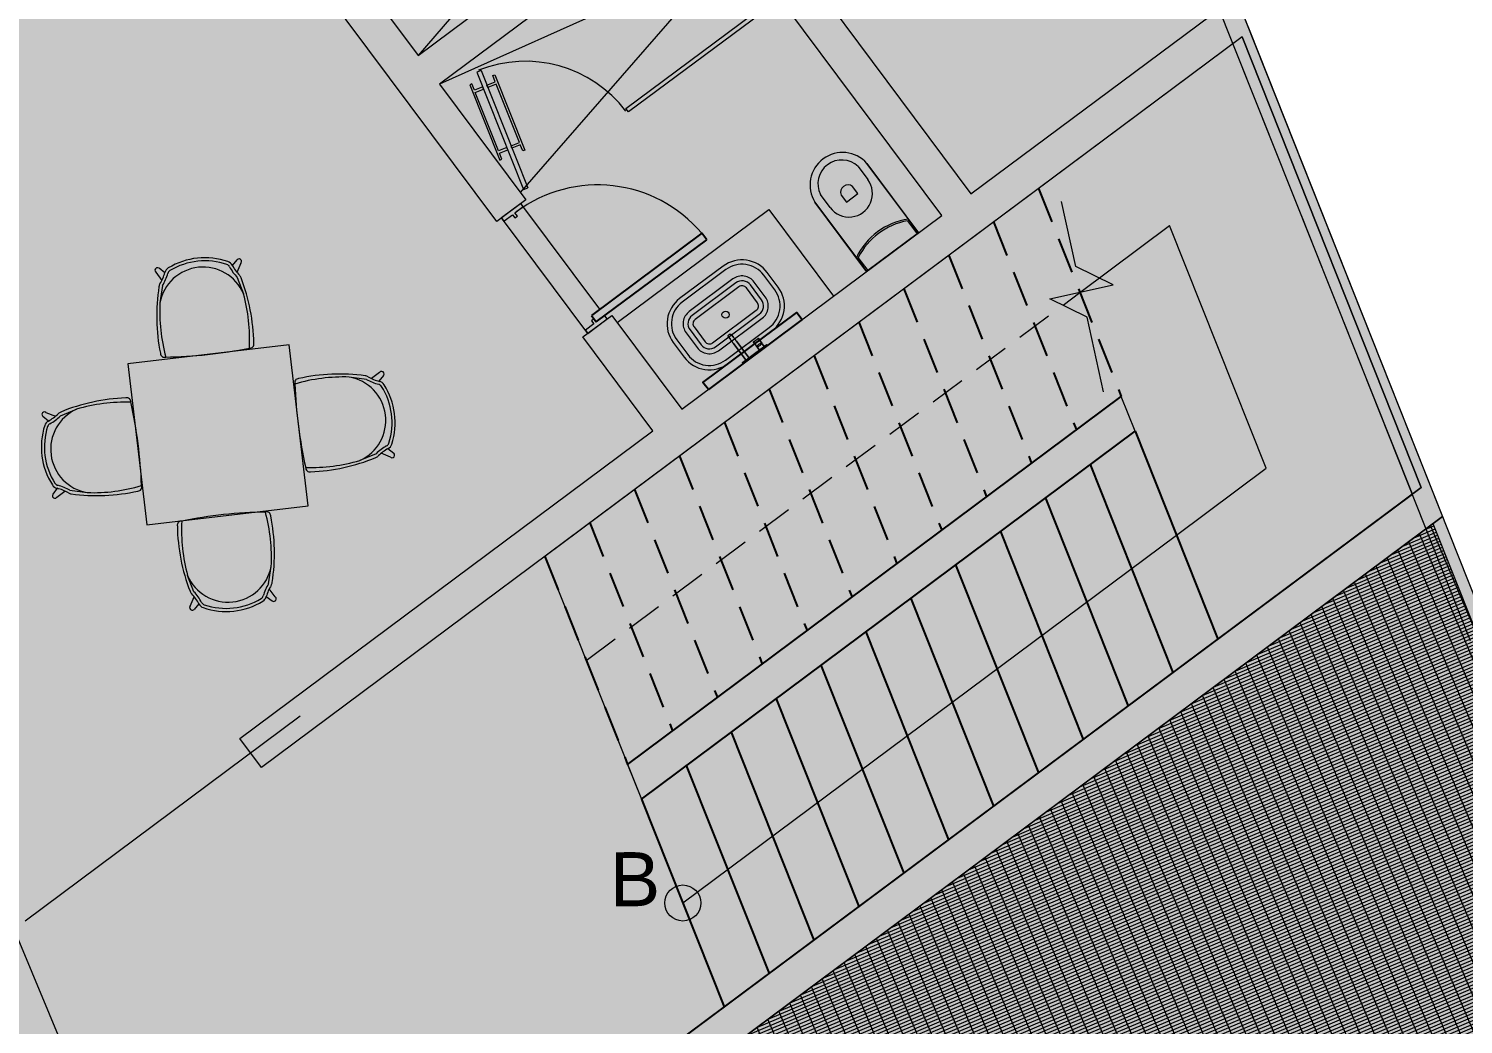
# Model space of a CAD drawing. Header units: metres. Extents: x -466 to 1322, y -1072 to 50.
# Drawn here: x 844.05 to 852.01, y -179.29 to -173.76 of the extents above; entities that cross this region are included whole.
import ezdxf

# ---------------------------------------------------------------- set-up
doc = ezdxf.new("R2010")
doc.units = ezdxf.units.M
for name, pattern in [('B1 P BAJA$0$HIDDEN', [9.525, 6.35, -3.175]), ('CENTER2', [28.575, 19.05, -3.175, 3.175, -3.175]), ('HIDDEN', [9.525, 6.35, -3.175]), ('OCULTA2', [0.3, 0.2, -0.1])]:
    doc.linetypes.add(name, pattern=pattern)
for name, color, linetype, lineweight in [('A - CANCEL', 2, 'Continuous', 0), ('A - Hatch muros', 4, 'Continuous', 0), ('A - MURO BAJO', 2, 'Continuous', 0), ('A - PISO', 1, 'Continuous', 0), ('A - PROY', 250, 'B1 P BAJA$0$HIDDEN', 0), ('A-ACCESORIOS DE BAÑO', 6, 'Continuous', 0), ('A-DOOR', 2, 'Continuous', 9), ('A-EJES', 61, 'CENTER2', 0), ('A-Fixt', 122, 'Continuous', 5), ('A-MUEBLES', 5, 'Continuous', 0), ('A-MURO INT', 4, 'Continuous', 0), ('S-STRS-ANNO', 30, 'Continuous', 9)]:
    doc.layers.add(name, color=color, linetype=linetype, lineweight=lineweight)
for name, color, linetype in [('A-MIRROR', 8, 'Continuous'), ('A-PUERTA', 2, 'Continuous'), ('AKU_Escalera', 5, 'Continuous')]:
    doc.layers.add(name, color=color, linetype=linetype)
doc.layers.add('Hatch escaleras', color=7, linetype='Continuous', lineweight=0, true_color=0x78372d)
doc.layers.add('Hatch Exterior', color=7, linetype='Continuous', lineweight=0, true_color=0xa99b89)
doc.layers.add('Hatch fondo', color=254, linetype='Continuous', lineweight=0, transparency=0.5)
doc.styles.get("Standard").update_dxf_attribs({"font": 'arial.ttf'})

# ---------------------------------------------------------------- blocks, each defined once
blk = doc.blocks.new('monomando powder room')
at = {"layer": 'A-ACCESORIOS DE BAÑO'}
for p, q in [((-98.7727, -159.2227), (-98.7727, -159.2225)), ((-98.7667, -159.2225), (-98.7727, -159.2225)), ((-98.7727, -159.2225), (-98.7667, -159.2225)), ((-98.7727, -159.2233), (-98.7727, -159.2227)), ((-98.7727, -159.2243), (-98.7727, -159.2233)), ((-98.7727, -159.2255), (-98.7727, -159.2243)), ((-98.7727, -159.227), (-98.7727, -159.2255)), ((-98.7727, -159.2285), (-98.7727, -159.227)), ((-98.7727, -159.3065), (-98.7727, -159.2285)), ((-98.766, -159.2228), (-98.7667, -159.2225)), ((-98.766, -159.223), (-98.766, -159.2228)), ((-98.7657, -159.2235), (-98.766, -159.2228)), ((-98.766, -159.2236), (-98.766, -159.223)), ((-98.766, -159.2245), (-98.766, -159.2236)), ((-98.766, -159.2257), (-98.766, -159.2245)), ((-98.766, -159.227), (-98.766, -159.2257)), ((-98.766, -159.2285), (-98.766, -159.227)), ((-98.766, -159.3065), (-98.766, -159.2285)), ((-98.7657, -159.2237), (-98.7657, -159.2235)), ((-98.7657, -159.2242), (-98.7657, -159.2237)), ((-98.7657, -159.225), (-98.7657, -159.2242)), ((-98.7657, -159.226), (-98.7657, -159.225)), ((-98.7657, -159.2272), (-98.7657, -159.226)), ((-98.7657, -159.2285), (-98.7657, -159.2272)), ((-98.7657, -159.2295), (-98.7657, -159.2285)), ((-98.7657, -159.2395), (-98.7657, -159.2285)), ((-98.7657, -159.2322), (-98.7657, -159.2295)), ((-98.7657, -159.2309), (-98.7657, -159.2299)), ((-98.7657, -159.2335), (-98.7657, -159.2309)), ((-98.7657, -159.2367), (-98.7657, -159.2322)), ((-98.7657, -159.2377), (-98.7657, -159.2335)), ((-98.7657, -159.2426), (-98.7657, -159.2367)), ((-98.7657, -159.2395), (-98.7657, -159.2377)), ((-98.7657, -159.2396), (-98.7657, -159.239)), ((-98.7657, -159.2395), (-98.7657, -159.239)), ((-98.7473, -159.2395), (-98.7657, -159.2395)), ((-98.7657, -159.2395), (-98.7473, -159.2395)), ((-98.7657, -159.2413), (-98.7657, -159.2396)), ((-98.7657, -159.2441), (-98.7657, -159.2413)), ((-98.7657, -159.2493), (-98.7657, -159.2426)), ((-98.7657, -159.2477), (-98.7657, -159.2441)), ((-98.7657, -159.2519), (-98.7657, -159.2477)), ((-98.7657, -159.2565), (-98.7657, -159.2493)), ((-98.7657, -159.2565), (-98.7657, -159.2519)), ((-98.7657, -159.261), (-98.7657, -159.2565)), ((-98.7657, -159.2637), (-98.7657, -159.2565)), ((-98.7657, -159.2652), (-98.7657, -159.261)), ((-98.7657, -159.2704), (-98.7657, -159.2637)), ((-98.7657, -159.2689), (-98.7657, -159.2652)), ((-98.7657, -159.2717), (-98.7657, -159.2689)), ((-98.7657, -159.2763), (-98.7657, -159.2704)), ((-98.7657, -159.2734), (-98.7657, -159.2717)), ((-98.7657, -159.274), (-98.7657, -159.2734)), ((-98.7473, -159.2735), (-98.7657, -159.2735)), ((-98.7657, -159.3065), (-98.7657, -159.2735)), ((-98.7657, -159.2753), (-98.7657, -159.2735)), ((-98.7657, -159.2735), (-98.7473, -159.2735)), ((-98.7657, -159.274), (-98.7657, -159.2735)), ((-98.7657, -159.2795), (-98.7657, -159.2753)), ((-98.7657, -159.2808), (-98.7657, -159.2763)), ((-98.7657, -159.2821), (-98.7657, -159.2795)), ((-98.7657, -159.2835), (-98.7657, -159.2808)), ((-98.7657, -159.2831), (-98.7657, -159.2821)), ((-98.7657, -159.2845), (-98.7657, -159.2835)), ((-98.7469, -159.2397), (-98.7473, -159.2395)), ((-98.7473, -159.2735), (-98.7469, -159.2732)), ((-98.7467, -159.2402), (-98.7469, -159.2397)), ((-98.7469, -159.2403), (-98.7469, -159.2397)), ((-98.7469, -159.242), (-98.7469, -159.2403)), ((-98.7469, -159.2446), (-98.7469, -159.242)), ((-98.7469, -159.2481), (-98.7469, -159.2446)), ((-98.7469, -159.2522), (-98.7469, -159.2481)), ((-98.7469, -159.2565), (-98.7469, -159.2522)), ((-98.7469, -159.2608), (-98.7469, -159.2565)), ((-98.7469, -159.2648), (-98.7469, -159.2608)), ((-98.7469, -159.2683), (-98.7469, -159.2648)), ((-98.7469, -159.271), (-98.7469, -159.2683)), ((-98.7469, -159.2726), (-98.7469, -159.271)), ((-98.7469, -159.2732), (-98.7469, -159.2726)), ((-98.7469, -159.2732), (-98.7467, -159.2727)), ((-98.7467, -159.2405), (-98.7467, -159.2402)), ((-98.7427, -159.2405), (-98.7467, -159.2405)), ((-98.7467, -159.2411), (-98.7467, -159.2405)), ((-98.7467, -159.2405), (-98.7427, -159.2405)), ((-98.7467, -159.2426), (-98.7467, -159.2411)), ((-98.7467, -159.2452), (-98.7467, -159.2426)), ((-98.7467, -159.2485), (-98.7467, -159.2452)), ((-98.7467, -159.2523), (-98.7467, -159.2485)), ((-98.7467, -159.2565), (-98.7467, -159.2523)), ((-98.7467, -159.2606), (-98.7467, -159.2565)), ((-98.7467, -159.2644), (-98.7467, -159.2606)), ((-98.7467, -159.2677), (-98.7467, -159.2644)), ((-98.7467, -159.2703), (-98.7467, -159.2677)), ((-98.7467, -159.2719), (-98.7467, -159.2703)), ((-98.7467, -159.2725), (-98.7467, -159.2719)), ((-98.7467, -159.2727), (-98.7467, -159.2725)), ((-98.7467, -159.2725), (-98.7427, -159.2725)), ((-98.7427, -159.2725), (-98.7467, -159.2725)), ((-98.7286, -159.2395), (-98.7427, -159.2395)), ((-98.7427, -159.2401), (-98.7427, -159.2395)), ((-98.7416, -159.2401), (-98.7427, -159.2395)), ((-98.7427, -159.2395), (-98.7286, -159.2395)), ((-98.7427, -159.2405), (-98.7427, -159.2401)), ((-98.7413, -159.2406), (-98.7427, -159.2405)), ((-98.7427, -159.2725), (-98.7413, -159.2723)), ((-98.7427, -159.2728), (-98.7427, -159.2725)), ((-98.7427, -159.2735), (-98.7416, -159.2728)), ((-98.7427, -159.2735), (-98.7427, -159.2728)), ((-98.7427, -159.2735), (-98.7286, -159.2735)), ((-98.7286, -159.2735), (-98.7427, -159.2735)), ((-98.7407, -159.2417), (-98.7416, -159.2401)), ((-98.7416, -159.2728), (-98.7407, -159.2712)), ((-98.7398, -159.2445), (-98.7407, -159.2417)), ((-98.7407, -159.2712), (-98.7398, -159.2684)), ((-98.7392, -159.248), (-98.7398, -159.2445)), ((-98.7398, -159.2684), (-98.7392, -159.2649)), ((-98.7388, -159.2521), (-98.7392, -159.248)), ((-98.7392, -159.2649), (-98.7388, -159.2608)), ((-98.7387, -159.2565), (-98.7388, -159.2521)), ((-98.7388, -159.2608), (-98.7387, -159.2565)), ((-98.7286, -159.2395), (-98.7122, -159.2395)), ((-98.7122, -159.2395), (-98.7286, -159.2395)), ((-98.7256, -159.2735), (-98.7286, -159.2735)), ((-98.7286, -159.2735), (-98.7256, -159.2735)), ((-98.7256, -159.2735), (-98.7122, -159.2735)), ((-98.7122, -159.2735), (-98.7256, -159.2735)), ((-98.7103, -159.2395), (-98.7122, -159.2395)), ((-98.7122, -159.2395), (-98.7103, -159.2395)), ((-98.7122, -159.2735), (-98.7103, -159.2735)), ((-98.7103, -159.2735), (-98.7122, -159.2735)), ((-98.7099, -159.2398), (-98.7103, -159.2395)), ((-98.7103, -159.2735), (-98.7099, -159.2731)), ((-98.7097, -159.2403), (-98.7099, -159.2398)), ((-98.7099, -159.2731), (-98.7097, -159.2727)), ((-98.7097, -159.2565), (-98.7097, -159.2403)), ((-98.7097, -159.2727), (-98.7097, -159.2565)), ((-98.7727, -159.3845), (-98.7727, -159.3065)), ((-98.7727, -159.3845), (-98.7727, -159.3065)), ((-98.766, -159.3845), (-98.766, -159.3065)), ((-98.766, -159.3845), (-98.766, -159.3065)), ((-98.7657, -159.343), (-98.7657, -159.3065)), ((-98.7657, -159.3295), (-98.7657, -159.3285)), ((-98.7657, -159.3322), (-98.7657, -159.3295)), ((-98.7657, -159.3309), (-98.7657, -159.3299)), ((-98.7657, -159.3335), (-98.7657, -159.3309)), ((-98.7657, -159.3367), (-98.7657, -159.3322)), ((-98.7657, -159.3377), (-98.7657, -159.3335)), ((-98.7657, -159.3426), (-98.7657, -159.3367)), ((-98.7657, -159.343), (-98.7657, -159.3377)), ((-98.7657, -159.3411), (-98.7657, -159.3405)), ((-98.7657, -159.3426), (-98.7657, -159.3411)), ((-98.7657, -159.3424), (-98.7657, -159.3419)), ((-98.7657, -159.343), (-98.7657, -159.3424)), ((-98.7657, -159.3493), (-98.7657, -159.3426)), ((-98.7657, -159.3452), (-98.7657, -159.3426)), ((-98.7653, -159.3443), (-98.7657, -159.343)), ((-98.7657, -159.3485), (-98.7657, -159.3452)), ((-98.7657, -159.3524), (-98.7657, -159.3485)), ((-98.7657, -159.3565), (-98.7657, -159.3493)), ((-98.7657, -159.3565), (-98.7657, -159.3524)), ((-98.7657, -159.3606), (-98.7657, -159.3565)), ((-98.7657, -159.3637), (-98.7657, -159.3565)), ((-98.7657, -159.3645), (-98.7657, -159.3606)), ((-98.7657, -159.3704), (-98.7657, -159.3637)), ((-98.7657, -159.3678), (-98.7657, -159.3645)), ((-98.7645, -159.3453), (-98.7653, -159.3443)), ((-98.7635, -159.3458), (-98.7645, -159.3453)), ((-98.7627, -159.346), (-98.7635, -159.3458)), ((-98.7622, -159.346), (-98.7627, -159.346)), ((-98.7627, -159.346), (-98.7622, -159.346)), ((-98.6502, -159.346), (-98.7622, -159.346)), ((-98.7622, -159.346), (-98.6502, -159.346)), ((-98.6459, -159.346), (-98.6502, -159.346)), ((-98.6502, -159.346), (-98.6459, -159.346)), ((-98.6459, -159.346), (-98.6416, -159.346)), ((-98.6416, -159.346), (-98.6459, -159.346)), ((-98.6416, -159.346), (-98.6375, -159.346)), ((-98.6375, -159.346), (-98.6416, -159.346)), ((-98.6337, -159.346), (-98.6375, -159.346)), ((-98.6375, -159.346), (-98.6337, -159.346)), ((-98.6301, -159.346), (-98.6337, -159.346)), ((-98.6337, -159.346), (-98.6301, -159.346)), ((-98.6268, -159.346), (-98.6301, -159.346)), ((-98.6301, -159.346), (-98.6268, -159.346)), ((-98.624, -159.346), (-98.6268, -159.346)), ((-98.6268, -159.346), (-98.624, -159.346)), ((-98.624, -159.346), (-98.6216, -159.346)), ((-98.6216, -159.346), (-98.624, -159.346)), ((-98.6216, -159.346), (-98.6197, -159.346)), ((-98.6197, -159.346), (-98.6216, -159.346)), ((-98.6055, -159.346), (-98.6197, -159.346)), ((-98.6197, -159.346), (-98.6055, -159.346)), ((-98.603, -159.3464), (-98.6055, -159.346)), ((-98.6006, -159.3474), (-98.603, -159.3464)), ((-98.5986, -159.3491), (-98.6006, -159.3474)), ((-98.6006, -159.3656), (-98.5986, -159.3639)), ((-98.597, -159.3513), (-98.5986, -159.3491)), ((-98.5986, -159.3639), (-98.597, -159.3617)), ((-98.596, -159.3538), (-98.597, -159.3513)), ((-98.597, -159.3617), (-98.596, -159.3592)), ((-98.5957, -159.3565), (-98.596, -159.3538)), ((-98.5957, -159.3565), (-98.596, -159.3538)), ((-98.596, -159.3592), (-98.5957, -159.3565)), ((-98.596, -159.3592), (-98.5957, -159.3565)), ((-98.7727, -159.386), (-98.7727, -159.3845)), ((-98.7727, -159.3875), (-98.7727, -159.386)), ((-98.7727, -159.3887), (-98.7727, -159.3875)), ((-98.7727, -159.3897), (-98.7727, -159.3887)), ((-98.7727, -159.3903), (-98.7727, -159.3897)), ((-98.7727, -159.3905), (-98.7727, -159.3903)), ((-98.7727, -159.3905), (-98.7667, -159.3905)), ((-98.7667, -159.3905), (-98.7727, -159.3905)), ((-98.7667, -159.3905), (-98.766, -159.3902)), ((-98.766, -159.386), (-98.766, -159.3845)), ((-98.766, -159.3873), (-98.766, -159.386)), ((-98.766, -159.3885), (-98.766, -159.3873)), ((-98.766, -159.3894), (-98.766, -159.3885)), ((-98.766, -159.39), (-98.766, -159.3894)), ((-98.766, -159.3902), (-98.7657, -159.3895)), ((-98.766, -159.3902), (-98.766, -159.39)), ((-98.7657, -159.3704), (-98.7657, -159.3678)), ((-98.7657, -159.37), (-98.7653, -159.3687)), ((-98.7657, -159.3845), (-98.7657, -159.37)), ((-98.7657, -159.3845), (-98.7657, -159.37)), ((-98.7657, -159.3753), (-98.7657, -159.37)), ((-98.7657, -159.3706), (-98.7657, -159.37)), ((-98.7657, -159.3763), (-98.7657, -159.3704)), ((-98.7657, -159.3719), (-98.7657, -159.3704)), ((-98.7657, -159.3711), (-98.7657, -159.3706)), ((-98.7657, -159.3725), (-98.7657, -159.3719)), ((-98.7657, -159.3795), (-98.7657, -159.3753)), ((-98.7657, -159.3808), (-98.7657, -159.3763)), ((-98.7657, -159.3821), (-98.7657, -159.3795)), ((-98.7657, -159.3835), (-98.7657, -159.3808)), ((-98.7657, -159.3831), (-98.7657, -159.3821)), ((-98.7657, -159.3845), (-98.7657, -159.3835)), ((-98.7657, -159.3858), (-98.7657, -159.3845)), ((-98.7657, -159.387), (-98.7657, -159.3858)), ((-98.7657, -159.388), (-98.7657, -159.387)), ((-98.7657, -159.3888), (-98.7657, -159.388)), ((-98.7657, -159.3893), (-98.7657, -159.3888)), ((-98.7657, -159.3895), (-98.7657, -159.3893)), ((-98.7653, -159.3687), (-98.7645, -159.3677)), ((-98.7645, -159.3677), (-98.7635, -159.3672)), ((-98.7635, -159.3672), (-98.7627, -159.367)), ((-98.7627, -159.367), (-98.7622, -159.367)), ((-98.7622, -159.367), (-98.7627, -159.367)), ((-98.6502, -159.367), (-98.7622, -159.367)), ((-98.7622, -159.367), (-98.6502, -159.367)), ((-98.6459, -159.367), (-98.6502, -159.367)), ((-98.6502, -159.367), (-98.6459, -159.367)), ((-98.6416, -159.367), (-98.6459, -159.367)), ((-98.6459, -159.367), (-98.6416, -159.367)), ((-98.6375, -159.367), (-98.6416, -159.367)), ((-98.6416, -159.367), (-98.6375, -159.367)), ((-98.6375, -159.367), (-98.6337, -159.367)), ((-98.6337, -159.367), (-98.6375, -159.367)), ((-98.6337, -159.367), (-98.6301, -159.367)), ((-98.6301, -159.367), (-98.6337, -159.367)), ((-98.6268, -159.367), (-98.6301, -159.367)), ((-98.6301, -159.367), (-98.6268, -159.367)), ((-98.624, -159.367), (-98.6268, -159.367)), ((-98.6268, -159.367), (-98.624, -159.367)), ((-98.624, -159.367), (-98.6216, -159.367)), ((-98.6216, -159.367), (-98.624, -159.367)), ((-98.6216, -159.367), (-98.6197, -159.367)), ((-98.6197, -159.367), (-98.6216, -159.367)), ((-98.6197, -159.367), (-98.6055, -159.367)), ((-98.6055, -159.367), (-98.6197, -159.367)), ((-98.6055, -159.367), (-98.603, -159.3666)), ((-98.603, -159.3666), (-98.6006, -159.3656))]:
    blk.add_line(p, q, dxfattribs=at)
blk = doc.blocks.new('JVAS_Puerta - 0_90 X 2_10-V18-Planta Baja')
at = {"color": 0}
for p, q in [((-0.425, -0.0425), (-0.425, -0.9025)), ((-0.374, -0.0425), (-0.425, -0.0425)), ((-0.374, -0.9025), (-0.374, -0.0425)), ((-0.425, -0.9025), (-0.374, -0.9025))]:
    blk.add_line(p, q, dxfattribs=at)
at = {"layer": 'A - PROY', "color": 18, "linetype": 'Continuous', "ltscale": 100, "true_color": 0x000000}
blk.add_arc((-0.425, -0.0525), 0.85, 273.43981, 0, dxfattribs=at)
at = {"layer": 'A-DOOR', "color": 253, "linetype": 'Continuous', "ltscale": 100}
for p, q in [((-0.45, 0.0425), (0.45, 0.0425)), ((-0.374, -0.1075), (0.45, -0.1075))]:
    blk.add_line(p, q, dxfattribs=at)
at = {"layer": 'A-DOOR'}
for p, q in [((-0.425, 0.0425), (-0.45, 0.0425)), ((-0.45, 0.0425), (-0.45, -0.1075)), ((-0.425, -0.0225), (-0.425, 0.0425)), ((0.45, 0.0425), (0.425, 0.0425)), ((0.425, 0.0425), (0.425, -0.0225)), ((0.45, -0.1075), (0.45, 0.0425)), ((-0.4, -0.0225), (-0.425, -0.0225)), ((-0.425, -0.1075), (-0.425, -0.0425)), ((-0.425, -0.0425), (-0.4, -0.0425)), ((-0.4, -0.0425), (-0.4, -0.0225)), ((0.425, -0.0225), (0.4, -0.0225)), ((0.4, -0.0225), (0.4, -0.0425)), ((0.4, -0.0425), (0.425, -0.0425)), ((0.425, -0.0425), (0.425, -0.1075)), ((-0.45, -0.1075), (-0.425, -0.1075)), ((0.425, -0.1075), (0.45, -0.1075))]:
    blk.add_line(p, q, dxfattribs=at)

msp = doc.modelspace()

# ---------------------------------------------------------------- hatches: boundary and pattern name
at = {"layer": 'A - Hatch muros', "transparency": 33554687}
h = msp.add_hatch(color=256, dxfattribs=at)
h.dxf.hatch_style = 1
h.paths.add_polyline_path([(847.3753, -177.8455), (847.4519, -178.0379), (850.1911, -175.9962), (850.1145, -175.8038)])
at = {"layer": 'A - PROY', "transparency": 33554687}
h = msp.add_hatch(dxfattribs=at)
h.set_pattern_fill('GRATE', color=256, scale=0.023, angle=23)
h.set_pattern_definition([(23, (391.104995, 220.926235), (-0.00713328516, 0.01680496673), []), (113, (391.104995, 220.926235), (-0.067219867, -0.028533141), [])])
h.paths.add_polyline_path([(847.9878, -179.3846), (849.1402, -182.2804), (852.9579, -179.4329), (852.9965, -179.4058), (851.8442, -176.5102)])
at = {"layer": 'A-MURO INT', "transparency": 33554687}
h = msp.add_hatch(color=256, dxfattribs=at)
h.dxf.hatch_style = 1
h.paths.add_polyline_path([(847.9354, -172.8757), (846.4712, -170.9113), (846.3108, -171.0309), (847.6555, -172.8349), (846.2123, -173.9106), (845.7342, -173.2692), (845.5738, -173.3887), (846.6495, -174.8319), (846.8099, -174.7124), (846.3318, -174.0709), (847.775, -172.9952)])
h = msp.add_hatch(color=256, dxfattribs=at)
h.dxf.hatch_style = 1
h.paths.add_polyline_path([(850.7343, -173.8452), (850.6577, -173.6528), (849.28, -174.6797), (847.9354, -172.8757), (847.775, -172.9952), (847.9404, -173.2172), (847.9404, -173.2172), (847.9408, -173.2177), (849.1197, -174.7992), (847.6765, -175.8749), (847.288, -175.3538), (847.1276, -175.4733), (847.5161, -175.9945), (845.224, -177.7029), (845.3435, -177.8633)])
h.paths.add_polyline_path([(851.7295, -176.3462), (847.9112, -179.1922), (846.8973, -179.9479), (847.0169, -180.1083), (847.9878, -179.3845), (851.8061, -176.5385)])
h.paths.add_polyline_path([(850.8273, -173.7759), (850.7508, -173.5834), (850.6577, -173.6528), (850.7343, -173.8452), (850.7857, -173.8068), (851.7794, -176.309), (851.7295, -176.3462), (851.8061, -176.5385), (851.8974, -176.4705)])
h.paths.add_polyline_path([(850.7857, -173.8068), (850.7343, -173.8452), (851.7295, -176.3462), (851.7794, -176.309)], flags=17)
at = {"layer": 'Hatch escaleras', "transparency": 33554687}
h = msp.add_hatch(color=256, dxfattribs=at)
h.dxf.hatch_style = 1
h.paths.add_polyline_path([(846.916, -176.6912), (847.9112, -179.1922), (851.7794, -176.309), (850.7857, -173.8068)])
at = {"layer": 'Hatch Exterior', "transparency": 33554687}
h = msp.add_hatch(color=256, dxfattribs=at)
h.dxf.hatch_style = 1
h.paths.add_polyline_path([(846.3517, -170.751), (849.28, -174.6797), (850.7508, -173.5834), (851.8974, -176.4705), (845.0387, -181.5827), (825.5384, -196.1176), (820.9367, -189.9439)])
at = {"layer": 'Hatch fondo', "transparency": 33554559}
h = msp.add_hatch(color=256, dxfattribs=at)
h.dxf.hatch_style = 1
edge = h.paths.add_edge_path()
edge.add_line((813.4583, -201.6295), (817.5689, -198.5656))
edge.add_line((817.5689, -198.5656), (818.1976, -199.4091))
edge.add_arc((819.7108, -201.2719), 2.4, 129.08763, 313.62483)
edge.add_line((821.3667, -203.0092), (823.7178, -204.1459))
edge.add_line((823.7178, -204.1459), (822.7603, -206.1266))
edge.add_line((822.7603, -206.1266), (813.4583, -201.6295))
h.paths.add_polyline_path([(826.3193, -197.4063), (824.7969, -196.6703), (846.546, -180.2757), (851.8974, -176.4705), (850.7508, -173.5834), (849.28, -174.6797), (846.3517, -170.751), (848.8781, -168.8679), (859.5379, -195.7091), (857.2702, -200.5653), (852.2011, -198.7371), (848.7497, -190.4706), (845.6345, -183.0095)])
at = {"layer": 'S-STRS-ANNO', "lineweight": 0}
h = msp.add_hatch(color=256, dxfattribs=at)
h.dxf.hatch_style = 1
edge = h.paths.add_edge_path()
edge.add_arc((847.6816, -178.615), 0.1, 0, 360)

# ---------------------------------------------------------------- linework, layer by layer
at = {"layer": 'A - CANCEL'}
msp.add_lwpolyline([(848.2083, -173.5765), (848.2232, -173.5966), (847.3805, -174.2247), (847.3655, -174.2047)], close=True, dxfattribs=at)
at = {"layer": 'A - MURO BAJO'}
for p, q in [((850.7857, -173.8068), (851.7794, -176.309)), ((850.8273, -173.7759), (851.8974, -176.4705))]:
    msp.add_line(p, q, dxfattribs=at)
at = {"layer": 'A - MURO BAJO', "ltscale": 0.05}
for points in [[(847.3179, -175.3939), (848.1598, -174.7664), (848.5183, -175.2474)], [(847.9112, -179.1922), (836.4411, -187.7416), (825.4188, -195.9572)]]:
    msp.add_lwpolyline(points, dxfattribs=at)
at = {"layer": 'A - MURO BAJO'}
for points in [[(851.7794, -176.309), (847.9112, -179.1922)], [(847.9878, -179.3846), (851.8974, -176.4705)]]:
    msp.add_lwpolyline(points, dxfattribs=at)
at = {"layer": 'A - PISO', "ltscale": 0.05}
msp.add_lwpolyline([(846.3517, -170.751), (848.8781, -168.8679), (859.5379, -195.7091), (857.2702, -200.5653), (852.2011, -198.7371), (845.6345, -183.0095), (826.3193, -197.4063)], dxfattribs=at)
at = {"layer": 'A - PROY', "linetype": 'HIDDEN'}
for p, q in [((847.3516, -172.5895), (846.2123, -173.9106)), ((847.9233, -173.3565), (846.3318, -174.0709)), ((847.9233, -173.3565), (846.78, -174.6723))]:
    msp.add_line(p, q, dxfattribs=at)
at = {"layer": 'A - PROY'}
msp.add_lwpolyline([(851.8442, -176.5102), (847.9878, -179.3846), (849.1402, -182.2804), (852.9579, -179.4329), (852.9965, -179.4058), (851.8442, -176.5102)], dxfattribs=at)
at = {"layer": 'A - PROY', "linetype": 'Continuous', "ltscale": 100}
msp.add_arc((846.8078, -174.643), 0.6997, 37.22089, 111.76374, dxfattribs=at)
at = {"layer": 'A-DOOR'}
msp.add_line((846.5624, -173.9952), (846.8212, -174.6456), dxfattribs=at)
msp.add_lwpolyline([(846.5624, -173.9952), (846.5391, -174.0045), (846.7981, -174.6547), (846.8212, -174.6456)], dxfattribs=at)
at = {"layer": 'A-EJES', "ltscale": 0.1}
for p, q in [((859.4489, -195.7442), (847.2619, -165.1193)), ((852.2243, -198.5196), (840.4225, -170.2653)), ((845.559, -177.578), (809.652, -204.3418))]:
    msp.add_line(p, q, dxfattribs=at)
at = {"layer": 'A-Fixt'}
for p, q in [((848.6541, -174.5281), (848.7078, -174.6002)), ((848.7031, -174.5102), (848.9899, -174.8951)), ((848.9331, -174.819), (848.7031, -174.5102)), ((848.6536, -174.6781), (848.6237, -174.638)), ((848.7012, -175.1102), (848.4144, -174.7253)), ((848.4144, -174.7253), (848.6444, -175.034)), ((848.4993, -174.7556), (848.4456, -174.6834)), ((848.5596, -174.6858), (848.5894, -174.7259)), ((848.5894, -174.7259), (848.6536, -174.6781)), ((848.928, -174.8288), (848.9819, -174.9011)), ((848.9899, -174.8951), (848.9331, -174.819)), ((848.9899, -174.8951), (848.7012, -175.1102)), ((848.8455, -175.0027), (848.9899, -174.8951)), ((848.6444, -175.034), (848.7012, -175.1102)), ((848.7092, -175.1042), (848.6554, -175.0319)), ((848.7012, -175.1102), (848.8455, -175.0027))]:
    msp.add_line(p, q, dxfattribs=at)
for points in [[(846.7102, -174.4344), (846.7055, -174.4226), (846.6591, -174.4411), (846.5296, -174.1159), (846.5761, -174.0974), (846.5714, -174.0856), (846.525, -174.1041), (846.5112, -174.0694), (846.4994, -174.0741), (846.6657, -174.4922), (846.6775, -174.4875), (846.6638, -174.4529)], [(846.7334, -174.4252), (846.7287, -174.4134), (846.7752, -174.3949), (846.6458, -174.0697), (846.5993, -174.0882), (846.5946, -174.0764), (846.6411, -174.0579), (846.6273, -174.0232), (846.6391, -174.0185), (846.8055, -174.4366), (846.7937, -174.4413), (846.7799, -174.4067)]]:
    msp.add_lwpolyline(points, close=True, dxfattribs=at)
for points in [[(847.9064, -175.08), (847.664, -175.2606, 0.414214), (847.6285, -175.5039), (847.6896, -175.5859, 0.414214), (847.9329, -175.6214), (848.1753, -175.4408, 0.414214), (848.2108, -175.1975), (848.1497, -175.1155, 0.414214)], [(847.9208, -175.0993), (847.6784, -175.28, 0.414214), (847.6479, -175.4895), (847.709, -175.5715, 0.414214), (847.9185, -175.6021), (848.1609, -175.4214, 0.414214), (848.1914, -175.2119), (848.1303, -175.1299, 0.414214)], [(847.9597, -175.1514), (847.7173, -175.3321, 0.414214), (847.7, -175.4506), (847.7611, -175.5327, 0.414214), (847.8797, -175.5499), (848.122, -175.3693, 0.414214), (848.1393, -175.2507), (848.0782, -175.1687, 0.414214)], [(847.9757, -175.173), (847.7333, -175.3536, 0.414214), (847.7215, -175.4346), (847.7826, -175.5166, 0.414214), (847.8636, -175.5284), (848.106, -175.3478, 0.414214), (848.1178, -175.2668), (848.0567, -175.1848, 0.414214)], [(847.9923, -175.1953), (847.75, -175.376, 0.414214), (847.7438, -175.4179), (847.805, -175.5, 0.414214), (847.847, -175.5061), (848.0893, -175.3254, 0.414214), (848.0955, -175.2834), (848.0343, -175.2014, 0.414214)]]:
    msp.add_lwpolyline(points, format="xyb", close=True, dxfattribs=at)
msp.add_circle((847.919, -175.3498), 0.02, dxfattribs=at)
for centre, radius, start, end in [((848.5681, -174.6303), 0.1807, 41.66516, 211.70695), ((848.5681, -174.6303), 0.1807, 41.66516, 211.70695), ((848.5628, -174.6232), 0.1318, 46.21334, 207.15877), ((848.6036, -174.6779), 0.13, 216.68605, 36.68605), ((848.5986, -174.6712), 0.0417, 52.94626, 200.42585), ((848.9904, -175.1971), 0.3825, 98.61357, 154.75854), ((848.9964, -175.2052), 0.3825, 100.29825, 153.07385)]:
    msp.add_arc(centre, radius, start, end, dxfattribs=at)
at = {"layer": 'A-MIRROR'}
msp.add_lwpolyline([(847.8234, -175.7654), (847.7935, -175.7253), (848.3147, -175.3369), (848.3446, -175.377)], close=True, dxfattribs=at)
at = {"layer": 'A-MUEBLES', "color": 5}
for p, q in [((845.182, -175.0765), (845.2083, -175.0453)), ((844.7578, -175.1143), (844.791, -175.1599)), ((844.8074, -175.1168), (844.7751, -175.0919)), ((845.2299, -175.0635), (845.2072, -175.1151)), ((844.795, -175.1876), (844.7802, -175.2833)), ((845.2092, -175.143), (845.244, -175.2334)), ((845.4965, -175.5163), (844.6028, -175.6219)), ((845.6022, -176.41), (845.4965, -175.5163)), ((844.6028, -175.6219), (844.7084, -176.5157)), ((845.999, -175.67), (845.9541, -175.7041)), ((845.9265, -175.7087), (845.8305, -175.6959)), ((845.9975, -175.7197), (846.0217, -175.6868)), ((844.162, -175.9399), (844.1303, -175.9142)), ((844.148, -175.8922), (844.2001, -175.9138)), ((844.2279, -175.9113), (844.3176, -175.8745)), ((845.9797, -176.1219), (845.89, -176.1586)), ((846.0596, -176.1409), (846.0076, -176.1193)), ((846.0456, -176.0933), (846.0773, -176.1189)), ((844.2101, -176.3135), (844.1859, -176.3463)), ((844.2087, -176.3631), (844.2535, -176.329)), ((844.2811, -176.3244), (844.3772, -176.3373)), ((844.7084, -176.5157), (845.6022, -176.41)), ((844.9688, -176.8876), (844.9339, -176.7972)), ((845.3829, -176.8431), (845.3978, -176.7473)), ((845.4201, -176.9163), (845.387, -176.8708)), ((844.948, -176.9671), (844.9707, -176.9155)), ((844.996, -176.9542), (844.9697, -176.9853)), ((845.3705, -176.9139), (845.4028, -176.9387))]:
    msp.add_line(p, q, dxfattribs=at)
for centre, radius, start, end in [((845.0302, -175.4262), 0.3925, 71.04958, 121.23119), ((845.2191, -175.0544), 0.0141, 319.81216, 140.12561), ((844.7664, -175.1031), 0.0141, 52.15517, 232.46862), ((845.0197, -175.3292), 0.2439, 23.11533, 169.16544), ((845.0197, -175.3292), 0.2439, 23.11533, 169.16544), ((844.5794, -175.0544), 0.2364, 328.29165, 344.90246), ((844.5794, -175.0544), 0.2534, 328.29165, 344.90246), ((844.8487, -175.127), 0.0425, 121.23119, 164.90246), ((844.8487, -175.127), 0.0255, 121.23119, 164.90246), ((845.0302, -175.4262), 0.3754, 71.04958, 121.23119), ((845.1438, -175.0953), 0.0255, 27.37832, 71.04958), ((845.1438, -175.0953), 0.0425, 27.37832, 71.04958), ((845.3915, -174.967), 0.2534, 207.37832, 223.98913), ((845.3915, -174.967), 0.2364, 207.37832, 223.98913), ((845.8156, -175.3565), 1.0534, 171.15136, 191.35709), ((844.8167, -175.201), 0.0425, 148.29165, 171.15136), ((845.1908, -175.1608), 0.0425, 21.12941, 43.98913), ((844.2479, -175.5252), 1.0534, 0.92369, 21.12941), ((845.7313, -175.3335), 0.9524, 176.97838, 195.3024), ((844.3254, -175.4848), 0.9524, 356.97838, 15.3024), ((845.2797, -175.5132), 0.022, 261.48145, 13.19865), ((844.8048, -175.5643), 0.022, 179.08213, 290.79932), ((844.7771, -173.0867), 2.4987, 270.7518, 281.52898), ((845.7789, -176.7326), 1.0534, 82.34867, 102.55439), ((846.0103, -175.6784), 0.0141, 323.35247, 143.66592), ((845.55, -175.7264), 0.022, 90.27943, 201.99663), ((845.8001, -176.6479), 0.9524, 88.17569, 106.4997), ((848.0269, -175.6496), 2.4987, 181.9491, 192.72628), ((845.7896, -175.9364), 0.2439, 294.31264, 80.36275), ((845.7896, -175.9364), 0.2439, 294.31264, 80.36275), ((845.9135, -175.7307), 0.0425, 59.48895, 82.34867), ((846.0551, -175.4904), 0.2534, 239.48895, 256.09976), ((846.0551, -175.4904), 0.2364, 239.48895, 256.09976), ((845.9881, -175.7612), 0.0255, 32.4285, 76.09976), ((845.9881, -175.7612), 0.0425, 32.4285, 76.09976), ((845.6928, -175.9488), 0.3754, 342.24689, 32.4285), ((845.6928, -175.9488), 0.3925, 342.24689, 32.4285), ((844.6301, -176.8644), 1.0534, 92.12099, 112.32672), ((844.5881, -176.7878), 0.9524, 88.17569, 106.4997), ((844.5966, -175.833), 0.022, 352.67876, 104.39595), ((842.1807, -176.3835), 2.4987, 1.9491, 12.72628), ((844.1391, -175.9032), 0.0141, 51.00946, 231.32291), ((844.0481, -175.7327), 0.2364, 298.57563, 315.18643), ((844.0481, -175.7327), 0.2534, 298.57563, 315.18643), ((844.418, -176.0968), 0.2439, 114.31264, 260.36275), ((844.418, -176.0968), 0.2439, 114.31264, 260.36275), ((844.246, -175.9293), 0.0425, 112.32672, 135.18643), ((844.5148, -176.0843), 0.3925, 162.24689, 212.4285), ((844.5148, -176.0843), 0.3754, 162.24689, 212.4285), ((844.1816, -175.9776), 0.0425, 118.57563, 162.24689), ((844.1816, -175.9776), 0.0255, 118.57563, 162.24689), ((846.1595, -176.3005), 0.2534, 118.57563, 135.18643), ((846.026, -176.0555), 0.0255, 298.57563, 342.24689), ((846.026, -176.0555), 0.0425, 298.57563, 342.24689), ((845.6195, -175.2454), 0.9524, 268.17569, 286.4997), ((845.5775, -175.1688), 1.0534, 272.12099, 292.32672), ((845.9616, -176.1039), 0.0425, 292.32672, 315.18643), ((846.1595, -176.3005), 0.2364, 118.57563, 135.18643), ((846.0685, -176.13), 0.0141, 231.00946, 51.32291), ((845.6111, -176.2002), 0.022, 172.67876, 284.39595), ((844.2195, -176.272), 0.0425, 212.4285, 256.09976), ((844.2195, -176.272), 0.0255, 212.4285, 256.09976), ((844.1525, -176.5428), 0.2364, 59.48895, 76.09976), ((844.1525, -176.5428), 0.2534, 59.48895, 76.09976), ((844.4075, -175.3853), 0.9524, 268.17569, 286.4997), ((844.6576, -176.3068), 0.022, 270.27943, 21.99663), ((844.1973, -176.3547), 0.0141, 143.35247, 323.66592), ((844.2941, -176.3024), 0.0425, 239.48895, 262.34867), ((844.4287, -175.3005), 1.0534, 262.34867, 282.55439), ((845.4009, -178.944), 2.4987, 90.7518, 101.52898), ((845.3731, -176.4663), 0.022, 359.08213, 110.79932), ((844.4467, -176.6971), 0.9524, 356.97838, 15.3024), ((844.3623, -176.6741), 1.0534, 351.15136, 11.35709), ((844.8982, -176.5174), 0.022, 81.48145, 193.19865), ((845.9301, -176.5055), 1.0534, 180.92369, 201.12941), ((845.8526, -176.5459), 0.9524, 176.97838, 195.3024), ((845.1582, -176.7015), 0.2439, 203.11533, 349.16544), ((845.1582, -176.7015), 0.2439, 203.11533, 349.16544), ((845.5985, -176.9763), 0.2534, 148.29165, 164.90246), ((845.5985, -176.9763), 0.2364, 148.29165, 164.90246), ((845.3612, -176.8296), 0.0425, 328.29165, 351.15136), ((844.9871, -176.8699), 0.0425, 201.12941, 223.98913), ((844.7864, -177.0636), 0.2364, 27.37832, 43.98913), ((844.7864, -177.0636), 0.2534, 27.37832, 43.98913), ((845.0341, -176.9354), 0.0425, 207.37832, 251.04958), ((845.0341, -176.9354), 0.0255, 207.37832, 251.04958), ((845.1478, -176.6044), 0.3925, 251.04958, 301.23119), ((845.1478, -176.6044), 0.3754, 251.04958, 301.23119), ((845.3292, -176.9036), 0.0255, 301.23119, 344.90246), ((845.3292, -176.9036), 0.0425, 301.23119, 344.90246), ((845.4115, -176.9275), 0.0141, 232.15517, 52.46862), ((844.9588, -176.9762), 0.0141, 139.81216, 320.12561)]:
    msp.add_arc(centre, radius, start, end, dxfattribs=at)
at = {"layer": 'A-MURO INT'}
for points in [[(847.775, -172.9952), (846.3318, -174.0709), (846.8099, -174.7124), (846.6495, -174.8319), (845.5738, -173.3887), (845.7342, -173.2692), (846.2123, -173.9106), (847.6555, -172.8349), (846.3108, -171.0309), (846.4712, -170.9113), (847.9354, -172.8757)], [(846.4712, -170.9113), (849.28, -174.6797), (850.7508, -173.5834), (850.8273, -173.7759)], [(847.288, -175.3538), (847.6765, -175.8749), (849.1197, -174.7992), (847.775, -172.9952)], [(850.7857, -173.8068), (845.3435, -177.8633), (845.224, -177.7029), (847.5161, -175.9945), (847.1276, -175.4733), (847.288, -175.3538)], [(851.8974, -176.4705), (847.0169, -180.1083), (846.8973, -179.9479), (851.7295, -176.3462), (850.7343, -173.8452)]]:
    msp.add_lwpolyline(points, dxfattribs=at)
msp.add_lwpolyline([(847.3753, -177.8455), (847.4519, -178.0379), (850.1911, -175.9962), (850.1145, -175.8038), (847.3753, -177.8455)], close=True, dxfattribs=at)
at = {"layer": 'AKU_Escalera', "linetype": 'OCULTA2'}
for p, q in [((849.6552, -174.6495), (850.1145, -175.8038)), ((849.4062, -174.8351), (849.8655, -175.9894)), ((849.1572, -175.0207), (849.6165, -176.175)), ((848.9081, -175.2063), (849.3675, -176.3606)), ((848.6591, -175.3919), (849.1185, -176.5462)), ((848.4101, -175.5776), (848.8695, -176.7318)), ((848.1611, -175.7632), (848.6204, -176.9175)), ((847.9121, -175.9488), (848.3714, -177.1031)), ((847.6631, -176.1344), (848.1224, -177.2887)), ((847.414, -176.32), (847.8734, -177.4743)), ((847.165, -176.5056), (847.6244, -177.6599)), ((846.916, -176.6912), (847.3753, -177.8455))]:
    msp.add_line(p, q, dxfattribs=at)
at = {"layer": 'AKU_Escalera'}
for p, q in [((847.3753, -177.8455), (850.1145, -175.8038)), ((847.4519, -178.0379), (850.1911, -175.9962)), ((850.1911, -175.9962), (850.6505, -177.1505)), ((849.9421, -176.1818), (850.4014, -177.3361)), ((849.6931, -176.3674), (850.1524, -177.5217)), ((849.4441, -176.553), (849.9034, -177.7073)), ((849.195, -176.7386), (849.6544, -177.8929)), ((848.946, -176.9242), (849.4054, -178.0785)), ((848.697, -177.1098), (849.1563, -178.2641)), ((848.448, -177.2954), (848.9073, -178.4497)), ((848.199, -177.4811), (848.6583, -178.6353)), ((847.9499, -177.6667), (848.4093, -178.821)), ((847.7009, -177.8523), (848.1603, -179.0066)), ((847.4519, -178.0379), (847.9112, -179.1922))]:
    msp.add_line(p, q, dxfattribs=at)
at = {"layer": 'Hatch escaleras'}
msp.add_lwpolyline([(846.916, -176.6912), (847.9112, -179.1922), (851.7794, -176.309), (850.7857, -173.8068), (846.916, -176.6912)], dxfattribs=at)
at = {"layer": 'S-STRS-ANNO', "lineweight": 0}
for p, q in [((849.8626, -175.0821), (849.7832, -174.7209)), ((850.0696, -175.1842), (849.8626, -175.0821)), ((849.7176, -175.2617), (850.0696, -175.1842)), ((849.9246, -175.3638), (849.7176, -175.2617)), ((850.0156, -175.7776), (849.9246, -175.3638))]:
    msp.add_line(p, q, dxfattribs=at)
at = {"layer": 'S-STRS-ANNO'}
for p, q in [((849.8849, -175.2266), (850.3829, -174.8554)), ((850.9188, -176.2021), (850.3829, -174.8554)), ((850.4208, -176.5733), (850.9188, -176.2021)), ((847.6816, -178.615), (850.4208, -176.5733))]:
    msp.add_line(p, q, dxfattribs=at)
at = {"layer": 'S-STRS-ANNO', "linetype": 'OCULTA2'}
msp.add_line((847.1457, -177.2684), (849.8849, -175.2266), dxfattribs=at)
at = {"layer": 'S-STRS-ANNO', "lineweight": 0}
msp.add_circle((847.6816, -178.615), 0.1, dxfattribs=at)

# ---------------------------------------------------------------- block references
at = {"layer": 'A-Fixt', "xscale": -1, "rotation": 306.6996102389783}
msp.add_blockref('monomando powder room', (916.7842, -1.1726), dxfattribs=at)
at = {"layer": 'A-PUERTA', "xscale": 0.8888888888888827, "yscale": 0.8888888888888827, "zscale": 0.8888888888888827, "rotation": 126.6996102328415}
msp.add_blockref('JVAS_Puerta - 0_90 X 2_10-V18-Planta Baja', (846.9456, -175.1101), dxfattribs=at)

# ---------------------------------------------------------------- texts
at = {"layer": 'S-STRS-ANNO', "lineweight": 0}
msp.add_text('B', height=0.3, rotation=0.1339, dxfattribs=at).set_placement((847.277, -178.6331))

doc.saveas('drawing.dxf')
